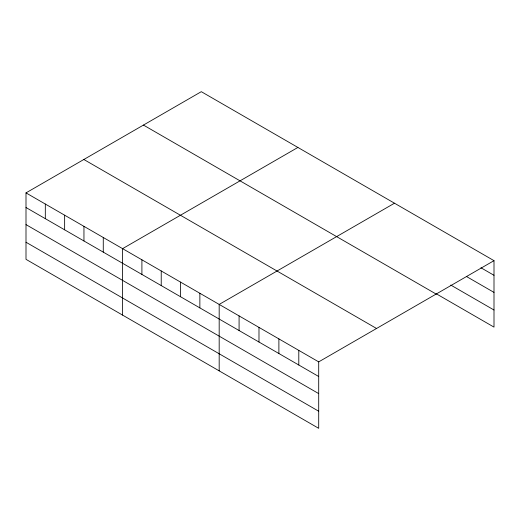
<?xml version="1.0" encoding="UTF-8"?>
<svg xmlns="http://www.w3.org/2000/svg" width="520" height="520" viewBox="0 0 520 520"><rect width="100%" height="100%" fill="white"/><g stroke="black" fill="none" stroke-linecap="round" stroke-linejoin="round"><path stroke-width="0.78" d="M26 192.888L318.702 361.875L318.702 428.324L26 259.337L26 192.888L201.299 91.676L494 260.663L494 327.113L436.351 293.826M297.889 147.446L122.59 248.651L122.59 315.101M394.485 203.209L219.18 304.421L219.18 370.864M318.702 361.875L494 260.663M480.961 267.767L494 275.294M466.544 276.549L494 292.396M450.762 285.051L494 310.011M143.448 125.08L436.15 294.067M83.85 159.49L376.551 328.478M26 207.519L318.702 376.506M26 224.614L318.702 393.607M26 242.236L318.702 411.223M298.798 350.382L298.798 365.014M278.889 338.891L278.889 353.522M258.986 327.399L258.986 342.03M239.083 315.913L239.083 330.538M199.862 293.267L199.862 307.899M180.544 282.113L180.544 296.745M161.226 270.959L161.226 285.591M141.908 259.805L141.908 274.437M103.272 237.497L103.272 252.129M83.954 226.343L83.954 240.975M64.636 215.196L64.636 229.821M45.318 204.042L45.318 218.673"/></g></svg>
